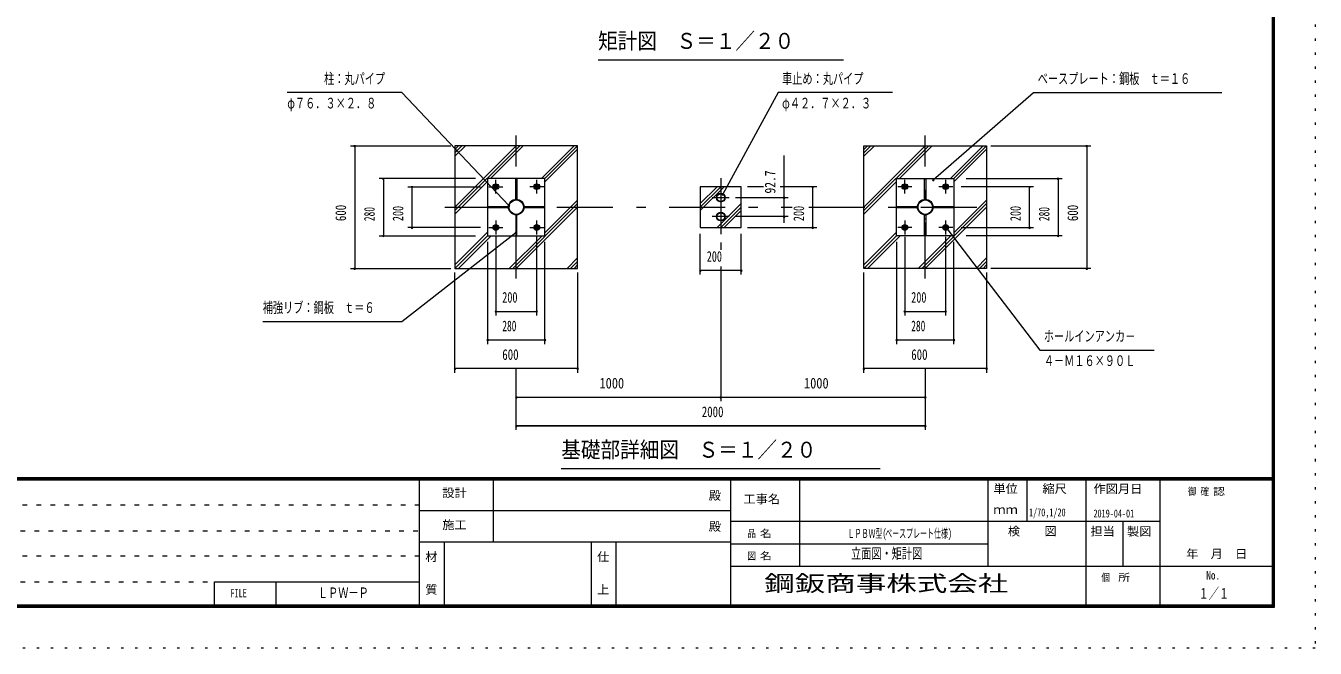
# Model space of a CAD drawing. Units: millimetres, scale not verified, with parts at other scales. Extents: x -32624 to 32629, y -14700 to 14700.
# Drawn here: x 10558 to 32629, y -14700 to -4042 of the extents above; entities that cross this region are included whole.
import ezdxf
from ezdxf.enums import TextEntityAlignment as Align

# ---------------------------------------------------------------- set-up
doc = ezdxf.new("R2010")
doc.units = ezdxf.units.MM
doc.header["$LTSCALE"] = 80
for name, pattern in [('USER1', [3, 1, -2]), ('USER3', [24, 12, -5, 2, -5]), ('USER4', [3, 0.5, -2.5])]:
    doc.linetypes.add(name, pattern=pattern)
doc.layers.add('0-1_0-F', color=7, linetype='Continuous')
for name, color, linetype, lineweight in [('0-6_2-0BOLD', 7, 'Continuous', 18), ('0-8_2-2CENTER', 3, 'USER3', 18), ('0-9_2-4THIN', 4, 'Continuous', 18), ('0-A_2-5DIM', 3, 'Continuous', 18), ('0-B_2-6HATCH', 2, 'Continuous', 18), ('0-C_F-F', 5, 'Continuous', 18), ('0-D_F-E_J_ADD', 5, 'USER4', 18)]:
    doc.layers.add(name, color=color, linetype=linetype, lineweight=lineweight)
doc.styles.add('ＭＳ ゴシック', font='')
doc.styles.get('ＭＳ ゴシック').set_extended_font_data('MS Gothic')

msp = doc.modelspace()

# ---------------------------------------------------------------- linework, layer by layer
at = {"layer": '0-6_2-0BOLD'}
for p, q in [((18963.99, -6943.13), (18942.99, -6943.13)), ((25942.99, -6943.13), (25963.99, -6943.13)), ((18749.97, -7136.15), (18749.97, -7157.15)), ((19157.02, -7157.15), (19157.02, -7136.15)), ((25749.97, -7157.15), (25749.97, -7136.15)), ((26157.02, -7136.15), (26157.02, -7157.15)), ((18942.99, -7350.17), (18963.99, -7350.17)), ((25963.99, -7350.17), (25942.99, -7350.17))]:
    msp.add_line(p, q, dxfattribs=at)
for points in [[(17903.49, -6096.65), (17903.49, -8196.65), (20003.49, -8196.65), (20003.49, -6096.65)], [(27003.49, -8196.65), (24903.49, -8196.65), (24903.49, -6096.65), (27003.49, -6096.65)], [(18463.49, -7636.65), (19443.49, -7636.65), (19443.49, -6656.65), (18463.49, -6656.65)], [(18637.85, -6796.65), (18620.67, -6826.4), (18586.31, -6826.4), (18569.14, -6796.65), (18586.31, -6766.9), (18620.67, -6766.9)], [(18963.99, -7013.12), (18942.99, -7013.12), (18942.99, -6663.13), (18963.99, -6663.13)], [(19269.13, -6796.65), (19286.31, -6826.4), (19320.67, -6826.4), (19337.84, -6796.65), (19320.67, -6766.9), (19286.31, -6766.9)], [(22803.49, -7496.65), (22803.49, -6796.65), (22103.49, -6796.65), (22103.49, -7496.65)], [(26443.49, -7636.65), (25463.49, -7636.65), (25463.49, -6656.65), (26443.49, -6656.65)], [(25620.67, -6766.9), (25637.85, -6796.65), (25620.67, -6826.4), (25586.31, -6826.4), (25569.14, -6796.65), (25586.31, -6766.9)], [(25942.99, -7013.12), (25942.99, -6663.13), (25963.99, -6663.13), (25963.99, -7013.12)], [(26269.13, -6796.65), (26286.31, -6826.4), (26320.67, -6826.4), (26337.84, -6796.65), (26320.67, -6766.9), (26286.31, -6766.9)], [(18469.97, -7136.15), (18819.97, -7136.15), (18819.97, -7157.15), (18469.97, -7157.15)], [(18942.99, -7630.18), (18963.99, -7630.18), (18963.99, -7280.18), (18942.99, -7280.18)], [(19087.02, -7157.15), (19087.02, -7136.15), (19437.02, -7136.15), (19437.02, -7157.15)], [(25469.97, -7157.15), (25469.97, -7136.15), (25819.97, -7136.15), (25819.97, -7157.15)], [(25963.99, -7280.18), (25963.99, -7630.18), (25942.99, -7630.18), (25942.99, -7280.18)], [(26087.02, -7136.15), (26437.02, -7136.15), (26437.02, -7157.15), (26087.02, -7157.15)], [(18637.85, -7496.65), (18620.67, -7466.9), (18586.31, -7466.9), (18569.14, -7496.65), (18586.31, -7526.4), (18620.67, -7526.4)], [(19286.31, -7466.9), (19269.13, -7496.65), (19286.31, -7526.4), (19320.67, -7526.4), (19337.84, -7496.65), (19320.67, -7466.9)], [(25569.14, -7496.65), (25586.31, -7526.4), (25620.67, -7526.4), (25637.85, -7496.65), (25620.67, -7466.9), (25586.31, -7466.9)], [(26286.31, -7466.9), (26269.13, -7496.65), (26286.31, -7526.4), (26320.67, -7526.4), (26337.84, -7496.65), (26320.67, -7466.9)]]:
    msp.add_lwpolyline(points, close=True, dxfattribs=at)
for centre, radius in [((18603.49, -6796.65), 49), ((18603.49, -6796.65), 37.62), ((18603.49, -6796.65), 28.88), ((18603.49, -6796.65), 21), ((19303.49, -6796.65), 49), ((19303.49, -6796.65), 37.62), ((19303.49, -6796.65), 28.88), ((19303.49, -6796.65), 21), ((25603.49, -6796.65), 49), ((25603.49, -6796.65), 37.62), ((25603.49, -6796.65), 28.88), ((25603.49, -6796.65), 21), ((26303.49, -6796.65), 49), ((26303.49, -6796.65), 37.62), ((26303.49, -6796.65), 28.88), ((26303.49, -6796.65), 21), ((18953.49, -7146.65), 133.53), ((18953.49, -7146.65), 123.72), ((22453.49, -6984.42), 74.72), ((22453.49, -6984.42), 66.67), ((25953.49, -7146.65), 133.53), ((25953.49, -7146.65), 123.72), ((22453.49, -7308.87), 74.72), ((22453.49, -7308.87), 66.67), ((18603.49, -7496.65), 49), ((18603.49, -7496.65), 37.62), ((18603.49, -7496.65), 28.88), ((18603.49, -7496.65), 21), ((19303.49, -7496.65), 49), ((19303.49, -7496.65), 37.62), ((19303.49, -7496.65), 28.88), ((19303.49, -7496.65), 21), ((25603.49, -7496.65), 49), ((25603.49, -7496.65), 37.62), ((25603.49, -7496.65), 28.88), ((25603.49, -7496.65), 21), ((26303.49, -7496.65), 49), ((26303.49, -7496.65), 37.62), ((26303.49, -7496.65), 28.88), ((26303.49, -7496.65), 21)]:
    msp.add_circle(centre, radius, dxfattribs=at)
at = {"layer": '0-8_2-2CENTER'}
for p, q in [((18953.49, -8371.65), (18953.49, -5921.65)), ((25953.49, -8371.65), (25953.49, -5921.65)), ((18483.99, -6796.65), (18723, -6796.65)), ((18603.49, -6916.16), (18603.49, -6677.15)), ((19423, -6796.65), (19183.98, -6796.65)), ((19303.49, -6916.16), (19303.49, -6677.14)), ((22453.49, -6651.68), (22453.49, -7641.62)), ((25723, -6796.65), (25483.99, -6796.65)), ((25603.49, -6916.16), (25603.49, -6677.15)), ((26423, -6796.65), (26183.98, -6796.65)), ((26303.49, -6916.16), (26303.49, -6677.14)), ((22308.77, -6984.42), (22598.22, -6984.42)), ((17728.5, -7146.65), (23677.86, -7146.65)), ((23958.49, -7146.65), (27178.49, -7146.65)), ((18483.99, -7496.65), (18723, -7496.65)), ((18603.49, -7377.14), (18603.49, -7616.16)), ((19183.98, -7496.65), (19423, -7496.65)), ((19303.49, -7616.16), (19303.49, -7377.14)), ((22598.22, -7308.87), (22308.77, -7308.87)), ((25723, -7496.65), (25483.99, -7496.65)), ((25603.49, -7377.14), (25603.49, -7616.16)), ((26423, -7496.65), (26183.98, -7496.65)), ((26303.49, -7616.16), (26303.49, -7377.14))]:
    msp.add_line(p, q, dxfattribs=at)
at = {"layer": '0-9_2-4THIN'}
for centre in [(18603.49, -6796.65), (19303.49, -6796.65), (25603.49, -6796.65), (26303.49, -6796.65), (18603.49, -7496.65), (19303.49, -7496.65), (25603.49, -7496.65), (26303.49, -7496.65)]:
    msp.add_circle(centre, 15.75, dxfattribs=at)
at = {"layer": '0-A_2-5DIM'}
for p, q in [((20353.49, -4626.65), (24553.49, -4626.65)), ((23433.49, -5186.65), (22489.09, -6923.76)), ((25393.49, -5186.65), (23433.49, -5186.65)), ((26091.78, -6679.63), (27808.49, -5186.65)), ((27808.49, -5186.65), (31028.49, -5186.65)), ((16118.49, -6096.65), (17833.49, -6096.65)), ((16202.49, -6096.65), (16174.49, -6096.65)), ((16188.49, -6096.65), (16188.49, -8196.65)), ((27073.49, -6096.65), (28788.49, -6096.65)), ((28732.49, -6096.65), (28704.49, -6096.65)), ((28718.49, -6096.65), (28718.49, -8196.65)), ((23538.49, -7415.75), (23538.49, -6263.42)), ((18253.49, -6656.65), (16608.49, -6656.65)), ((16692.49, -6656.65), (16664.49, -6656.65)), ((16678.49, -6656.65), (16678.49, -7636.65)), ((17098.49, -6796.65), (18340.99, -6796.65)), ((17182.49, -6796.65), (17154.49, -6796.65)), ((17168.49, -7496.65), (17168.49, -6796.65)), ((23184.43, -6796.65), (22908.49, -6796.65)), ((24098.49, -6796.65), (23468.49, -6796.65)), ((24042.49, -6796.65), (24014.49, -6796.65)), ((24028.49, -7496.65), (24028.49, -6796.65)), ((26105.78, -6679.63), (26077.78, -6679.63)), ((27808.49, -6796.65), (26565.99, -6796.65)), ((26653.49, -6656.65), (28298.49, -6656.65)), ((27752.49, -6796.65), (27724.49, -6796.65)), ((27738.49, -7496.65), (27738.49, -6796.65)), ((28242.49, -6656.65), (28214.49, -6656.65)), ((28228.49, -6656.65), (28228.49, -7636.65)), ((22503.09, -6923.76), (22475.09, -6923.76)), ((22703.21, -6984.42), (23608.49, -6984.42)), ((23552.49, -6984.42), (23524.49, -6984.42)), ((18842.13, -7118.35), (18814.13, -7118.35)), ((18340.99, -7496.65), (17098.49, -7496.65)), ((17182.49, -7496.65), (17154.49, -7496.65)), ((23608.49, -7308.87), (22703.21, -7308.87)), ((22908.49, -7496.65), (24098.49, -7496.65)), ((23552.49, -7308.87), (23524.49, -7308.87)), ((24042.49, -7496.65), (24014.49, -7496.65)), ((26565.99, -7496.65), (27808.49, -7496.65)), ((27752.49, -7496.65), (27724.49, -7496.65)), ((16608.49, -7636.65), (18253.49, -7636.65)), ((16692.49, -7636.65), (16664.49, -7636.65)), ((18603.49, -7654.15), (18603.49, -9001.65)), ((18961.36, -7578.62), (18933.36, -7578.62)), ((19303.49, -9001.65), (19303.49, -7654.15)), ((22103.49, -8301.65), (22103.49, -7601.65)), ((22803.49, -8301.65), (22803.49, -7601.65)), ((25603.49, -7654.15), (25603.49, -9001.65)), ((26303.49, -9001.65), (26303.49, -7654.15)), ((26337.25, -7514.57), (26309.25, -7514.57)), ((28298.49, -7636.65), (26653.49, -7636.65)), ((28242.49, -7636.65), (28214.49, -7636.65)), ((18463.49, -7742.18), (18463.49, -9491.65)), ((19443.49, -9491.65), (19443.49, -7742.18)), ((22453.49, -7752), (22453.49, -7878.07)), ((25463.49, -7742.18), (25463.49, -9491.65)), ((26443.49, -9491.65), (26443.49, -7742.18)), ((22453.49, -8161.65), (22453.49, -10471.65)), ((16118.49, -8196.65), (17833.49, -8196.65)), ((16202.49, -8196.65), (16174.49, -8196.65)), ((17903.49, -9981.65), (17903.49, -8266.65)), ((20003.49, -8266.65), (20003.49, -9981.65)), ((22117.49, -8231.65), (22089.49, -8231.65)), ((22803.49, -8231.65), (22103.49, -8231.65)), ((22817.49, -8231.65), (22789.49, -8231.65)), ((24903.49, -9981.65), (24903.49, -8266.65)), ((27003.49, -8266.65), (27003.49, -9981.65)), ((28788.49, -8196.65), (27073.49, -8196.65)), ((28732.49, -8196.65), (28704.49, -8196.65)), ((18617.49, -8931.65), (18589.49, -8931.65)), ((18603.49, -8931.65), (19303.49, -8931.65)), ((19317.49, -8931.65), (19289.49, -8931.65)), ((25617.49, -8931.65), (25589.49, -8931.65)), ((25603.49, -8931.65), (26303.49, -8931.65)), ((26317.49, -8931.65), (26289.49, -8931.65)), ((18477.49, -9421.65), (18449.49, -9421.65)), ((18463.49, -9421.65), (19443.49, -9421.65)), ((19457.49, -9421.65), (19429.49, -9421.65)), ((25477.49, -9421.65), (25449.49, -9421.65)), ((25463.49, -9421.65), (26443.49, -9421.65)), ((26457.49, -9421.65), (26429.49, -9421.65)), ((17917.49, -9911.65), (17889.49, -9911.65)), ((20003.49, -9911.65), (17903.49, -9911.65)), ((18953.49, -10961.65), (18953.49, -9911.65)), ((20017.49, -9911.65), (19989.49, -9911.65)), ((24917.49, -9911.65), (24889.49, -9911.65)), ((27003.49, -9911.65), (24903.49, -9911.65)), ((25953.49, -9911.65), (25953.49, -10961.65)), ((27017.49, -9911.65), (26989.49, -9911.65)), ((18967.49, -10401.65), (18939.49, -10401.65)), ((18953.49, -10401.65), (25953.49, -10401.65)), ((18953.49, -10401.65), (22453.49, -10401.65)), ((22467.49, -10401.65), (22439.49, -10401.65)), ((22453.49, -10401.65), (25953.49, -10401.65)), ((25967.49, -10401.65), (25939.49, -10401.65)), ((18967.49, -10891.65), (18939.49, -10891.65)), ((25953.49, -10891.65), (18953.49, -10891.65)), ((18953.49, -10891.65), (25953.49, -10891.65)), ((25967.49, -10891.65), (25939.49, -10891.65)), ((25183.49, -11626.65), (19723.49, -11626.65))]:
    msp.add_line(p, q, dxfattribs=at)
for points in [[(18828.13, -7118.35), (16993.49, -5186.65), (15033.49, -5186.65)], [(14613.48, -9106.65), (16993.49, -9106.65), (18947.36, -7578.62)], [(26323.25, -7514.57), (27913.49, -9596.65), (29873.49, -9596.65)]]:
    msp.add_lwpolyline(points, dxfattribs=at)
for centre in [(16188.49, -6096.65), (28718.49, -6096.65), (16678.49, -6656.65), (17168.49, -6796.65), (24028.49, -6796.65), (26091.78, -6679.63), (27738.49, -6796.65), (28228.49, -6656.65), (22489.09, -6923.76), (23538.49, -6984.42), (18828.13, -7118.35), (17168.49, -7496.65), (23538.49, -7308.87), (24028.49, -7496.65), (27738.49, -7496.65), (16678.49, -7636.65), (18947.36, -7578.62), (26323.25, -7514.57), (28228.49, -7636.65), (16188.49, -8196.65), (22103.49, -8231.65), (22803.49, -8231.65), (28718.49, -8196.65), (18603.49, -8931.65), (19303.49, -8931.65), (25603.49, -8931.65), (26303.49, -8931.65), (18463.49, -9421.65), (19443.49, -9421.65), (25463.49, -9421.65), (26443.49, -9421.65), (17903.49, -9911.65), (20003.49, -9911.65), (24903.49, -9911.65), (27003.49, -9911.65), (18953.49, -10401.65), (22453.49, -10401.65), (25953.49, -10401.65), (18953.49, -10891.65), (25953.49, -10891.65)]:
    msp.add_arc(centre, 14, 180, 0, dxfattribs=at)
at = {"layer": '0-B_2-6HATCH'}
for p, q in [((17903.49, -6157.35), (17964.2, -6096.65)), ((18023.59, -6096.65), (17903.49, -6216.75)), ((17903.49, -6276.15), (18082.99, -6096.65)), ((18954.15, -6096.65), (17903.49, -7147.3)), ((17903.49, -7206.7), (19013.54, -6096.65)), ((19072.94, -6096.65), (18512.94, -6656.65)), ((19384.09, -6656.65), (19944.1, -6096.65)), ((20003.49, -6096.65), (19443.49, -6656.65)), ((19443.49, -6716.05), (20003.49, -6156.05)), ((25954.15, -6096.65), (24903.49, -7147.3)), ((24903.49, -7206.7), (26013.54, -6096.65)), ((24903.49, -6157.35), (24964.2, -6096.65)), ((25023.59, -6096.65), (24903.49, -6216.75)), ((24903.49, -6276.15), (25082.99, -6096.65)), ((26072.94, -6096.65), (25512.94, -6656.65)), ((26384.09, -6656.65), (26944.1, -6096.65)), ((27003.49, -6096.65), (26443.49, -6656.65)), ((26443.49, -6716.05), (27003.49, -6156.05)), ((18463.49, -6706.1), (17903.49, -7266.1)), ((22512.89, -6796.65), (22103.49, -7206.05)), ((22103.49, -7146.65), (22453.49, -6796.65)), ((22394.1, -6796.65), (22103.49, -7087.25)), ((25463.49, -6706.1), (24903.49, -7266.1)), ((19443.49, -7587.21), (20003.49, -7027.2)), ((27003.49, -7027.2), (26443.49, -7587.21)), ((20003.49, -7086.6), (18893.44, -8196.65)), ((18952.84, -8196.65), (20003.49, -7146)), ((22394.1, -7496.65), (22803.49, -7087.25)), ((22803.49, -7146.65), (22453.49, -7496.65)), ((22512.89, -7496.65), (22803.49, -7206.05)), ((25893.44, -8196.65), (27003.49, -7086.6)), ((27003.49, -7146), (25952.84, -8196.65)), ((17903.49, -8137.25), (18463.49, -7577.26)), ((18463.49, -7636.65), (17903.49, -8196.65)), ((17962.89, -8196.65), (18522.89, -7636.65)), ((19394.04, -7636.65), (18834.05, -8196.65)), ((25463.49, -7577.26), (24903.49, -8137.25)), ((24903.49, -8196.65), (25463.49, -7636.65)), ((24962.89, -8196.65), (25522.89, -7636.65)), ((26394.04, -7636.65), (25834.05, -8196.65)), ((20003.49, -8017.15), (19824, -8196.65)), ((19883.39, -8196.65), (20003.49, -8076.55)), ((20003.49, -8135.95), (19942.79, -8196.65)), ((26824, -8196.65), (27003.49, -8017.15)), ((27003.49, -8076.55), (26883.39, -8196.65)), ((26942.79, -8196.65), (27003.49, -8135.95))]:
    msp.add_line(p, q, dxfattribs=at)
at = {"layer": '0-C_F-F'}
for p, q in [((-8216.4, -11780.55), (31893.6, -11780.55)), ((31893.6, -11784.05), (-8216.4, -11784.05)), ((-8216.4, -11787.55), (31893.6, -11787.55)), ((31893.6, -11791.05), (-8216.4, -11791.05)), ((-8216.4, -11794.55), (31893.6, -11794.55)), ((31893.6, -11798.05), (-8216.4, -11798.05)), ((-8216.4, -11801.55), (31893.6, -11801.55)), ((31893.6, -11805.05), (-8216.4, -11805.05)), ((-8216.4, -11808.55), (31893.6, -11808.55)), ((31893.6, -11812.05), (-8216.4, -11812.05)), ((-8216.4, -11815.55), (31893.6, -11815.55)), ((17298.61, -13999.55), (17298.61, -11815.55)), ((18558.61, -11815.55), (18558.61, -12879.55)), ((22618.61, -11815.55), (22618.61, -13999.55)), ((23808.61, -13299.55), (23808.61, -11815.55)), ((27028.61, -13299.55), (27028.61, -11815.55)), ((27693.61, -11815.55), (27693.61, -12529.55)), ((28708.61, -13999.55), (28708.61, -11815.55)), ((29968.61, -11815.55), (29968.61, -13999.55)), ((22618.61, -12347.55), (17298.61, -12347.55)), ((29968.61, -12529.55), (22618.61, -12529.55)), ((29338.6, -13299.55), (29338.6, -12529.55)), ((17298.61, -12879.55), (22618.61, -12879.55)), ((17718.6, -12879.55), (17718.6, -13999.55)), ((20238.6, -13999.55), (20238.6, -12879.55)), ((20658.6, -12879.55), (20658.6, -13999.55)), ((22618.61, -12914.55), (27028.61, -12914.55)), ((31928.6, -13299.55), (22618.61, -13299.55)), ((13787.41, -13562.75), (17298.61, -13562.75)), ((13787.41, -13999.55), (13787.41, -13562.75)), ((14837.41, -13562.75), (14837.41, -13999.55))]:
    msp.add_line(p, q, dxfattribs=at)
at = {"layer": '0-C_F-F', "color": 6, "linetype": 'USER1'}
for p, q in [((17298.61, -12252.35), (-8251.4, -12252.35)), ((-8251.4, -12689.15), (17298.61, -12689.15)), ((17298.61, -13125.95), (-8251.4, -13125.95)), ((-8251.4, -13562.75), (13787.41, -13562.75))]:
    msp.add_line(p, q, dxfattribs=at)
at = {"layer": '0-C_F-F'}
for points in [[(-8251.4, 14140.45), (31928.6, 14140.45), (31928.6, -13999.55), (-8251.4, -13999.55)], [(-8247.9, 14136.95), (-8247.9, -13996.05), (31925.1, -13996.05), (31925.1, 14136.95)], [(-8244.4, 14133.44), (31921.6, 14133.44), (31921.6, -13992.55), (-8244.4, -13992.55)], [(-8240.9, 14129.95), (31918.1, 14129.95), (31918.1, -13989.05), (-8240.9, -13989.05)], [(-8237.4, 14126.44), (31914.6, 14126.44), (31914.6, -13985.55), (-8237.4, -13985.55)], [(-8233.9, 14122.95), (31911.1, 14122.95), (31911.1, -13982.05), (-8233.9, -13982.05)], [(-8230.4, 14119.45), (-8230.4, -13978.55), (31907.6, -13978.55), (31907.6, 14119.45)], [(-8226.9, 14115.95), (-8226.9, -13975.05), (31904.1, -13975.05), (31904.1, 14115.95)], [(-8223.4, 14112.45), (31900.6, 14112.45), (31900.6, -13971.55), (-8223.4, -13971.55)], [(-8219.9, 14108.95), (-8219.9, -13968.05), (31897.1, -13968.05), (31897.1, 14108.95)], [(-8216.4, 14105.45), (31893.6, 14105.45), (31893.6, -13964.55), (-8216.4, -13964.55)]]:
    msp.add_lwpolyline(points, close=True, dxfattribs=at)
at = {"layer": '0-D_F-E_J_ADD'}
msp.add_lwpolyline([(-8951.4, 14700.45), (32628.6, 14700.45), (32628.6, -14699.55), (-8951.4, -14699.55)], close=True, dxfattribs=at)

# ---------------------------------------------------------------- texts
at = {"layer": '0-1_0-F', "style": 'ＭＳ ゴシック'}
for s, height, width, p in [('1/70,1/20', 136.8, 0.65, (27730.26, -12482.93)), ('2019-04-01', 136.8, 0.65, (28833.61, -12501.59)), ('ＬＰＢＷ型(', 155, 0.55, (24624.7, -12857.23)), ('ベースプレート仕様)', 155, 0.55, (25267.69, -12857.23)), ('立面図・矩計図', 182.3, 0.7, (24683.6, -13222.18)), ('ＬＰＷ－Ｐ', 182.3, 0.7, (15557.83, -13896.28)), ('１／１', 182.3, 0.7, (30633.6, -13907.85))]:
    msp.add_text(s, height=height, dxfattribs=dict(at, width=width)).set_placement(p, align=Align.BOTTOM_LEFT)
at = {"layer": '0-A_2-5DIM', "color": 7, "style": 'ＭＳ ゴシック'}
for s, height, width, p in [('矩計図\u3000Ｓ＝１／２０', 273.5, 0.9, (20353.49, -4519.34)), ('柱：丸パイプ', 182.3, 0.7, (15663.49, -5091.78)), ('車止め：丸パイプ', 182.3, 0.7, (23503.48, -5091.78)), ('ベースプレート：鋼板\u3000ｔ＝１６', 182.3, 0.7, (27878.49, -5091.78)), ('φ７６．３×２．８', 182.3, 0.7, (15033.49, -5511.78)), ('φ４２．７×２．３', 182.3, 0.7, (23503.48, -5511.78)), ('200', 182.3, 0.7, (22213.74, -8136.78)), ('200', 182.3, 0.7, (18713.74, -8836.78)), ('200', 182.3, 0.7, (25713.74, -8836.78)), ('補強リブ：鋼板\u3000ｔ＝６', 182.3, 0.7, (14613.48, -9011.78)), ('280', 182.3, 0.65, (18713.74, -9326.78)), ('280', 182.3, 0.65, (25713.74, -9326.78)), ('ホールインアンカ－', 182.3, 0.7, (27983.49, -9501.78)), ('600', 182.3, 0.75, (18713.74, -9816.78)), ('600', 182.3, 0.75, (25713.74, -9816.78)), ('４－Ｍ１６×９０Ｌ', 182.3, 0.7, (27983.49, -9921.78)), ('1000', 182.3, 0.85, (20377.99, -10306.78)), ('1000', 182.3, 0.85, (23877.99, -10306.78)), ('2000', 182.3, 0.75, (22127.99, -10796.78)), ('基礎部詳細図\u3000Ｓ＝１／２０', 273.5, 0.9, (19723.49, -11519.34)), ('鋼鈑商事株式会社', 273.5, 1.4, (23197.1, -13808.43))]:
    msp.add_text(s, height=height, dxfattribs=dict(at, width=width)).set_placement(p, align=Align.BOTTOM_LEFT)
for s, width, p in [('92.7', 0.8, (23443.61, -6914.42)), ('600', 0.75, (16093.62, -7386.4)), ('280', 0.65, (16583.62, -7386.4)), ('200', 0.7, (17073.62, -7386.4)), ('200', 0.7, (23933.61, -7386.4)), ('200', 0.7, (27643.62, -7386.4)), ('280', 0.65, (28133.62, -7386.4)), ('600', 0.75, (28623.62, -7386.4))]:
    msp.add_text(s, height=182.3, rotation=90, dxfattribs=dict(at, width=width)).set_placement(p, align=Align.BOTTOM_LEFT)
at = {"layer": '0-C_F-F', "color": 7, "style": 'ＭＳ ゴシック'}
for s, height, width, p in [('単位', 145.9, 1.05, (27119.6, -12086.16)), ('縮尺', 145.9, 1.05, (27959.61, -12086.16)), ('作図月日', 145.9, 1.05, (28833.06, -12087.59)), ('設計', 145.9, 1.05, (17687.11, -12156.92)), ('殿', 145.9, 1.05, (22247.6, -12201.66)), ('工事名', 145.9, 1.05, (22842.6, -12264.66)), ('御 ', 124, 0.85, (30448.46, -12115.75)), ('確 ', 124, 0.85, (30664.6, -12115.75)), ('認', 124, 1.2, (30880.74, -12115.75)), ('ｍｍ', 145.9, 1.05, (27119.6, -12443.16)), ('施工', 145.9, 1.05, (17687.11, -12705.66)), ('殿', 145.9, 1.05, (22247.6, -12733.66)), ('品 ', 124, 0.85, (22907.36, -12834.05)), ('名', 124, 1.2, (23123.5, -12834.05)), ('検\u3000\u3000図', 145.9, 1.05, (27368.1, -12814.16)), ('担当', 145.9, 1.05, (28782.11, -12814.16)), ('製図', 145.9, 1.05, (29406.48, -12817.59)), ('\u3000年\u3000月\u3000日', 145.9, 1.05, (30211.84, -13201.85)), ('材', 145.9, 1.05, (17396.61, -13251.66)), ('仕', 145.9, 1.05, (20336.6, -13251.66)), ('図 ', 124, 0.85, (22907.36, -13219.05)), ('名', 124, 1.2, (23123.5, -13219.05)), ('個  ', 124, 0.85, (28967.61, -13586.55)), ('所', 124, 1.2, (29255.79, -13586.55)), ('No.', 145.9, 0.8, (30763.11, -13566.66)), ('FILE', 145.9, 0.7, (14062.16, -13873.26)), ('質', 145.9, 1.05, (17396.61, -13811.66)), ('上', 145.9, 1.05, (20336.6, -13811.66))]:
    msp.add_text(s, height=height, dxfattribs=dict(at, width=width)).set_placement(p, align=Align.BOTTOM_LEFT)

doc.saveas('drawing.dxf')
